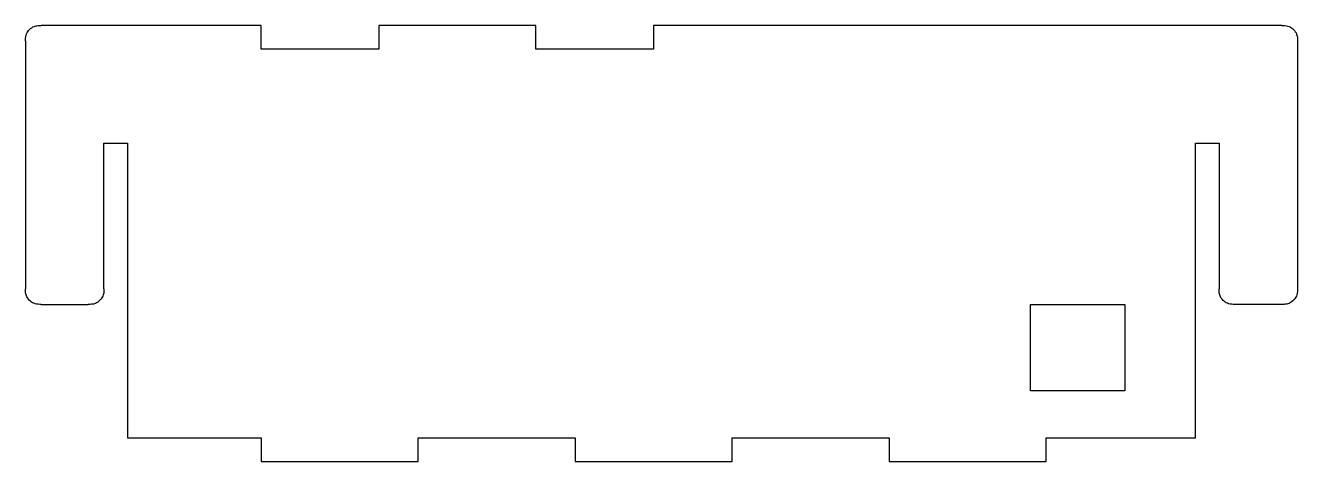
# Model space of a CAD drawing. Header units: millimetres. Extents: x -10 to 152, y 0 to 56.
import ezdxf

# ---------------------------------------------------------------- set-up
doc = ezdxf.new("R2010")
doc.units = ezdxf.units.MM

msp = doc.modelspace()

# ---------------------------------------------------------------- linework, layer by layer
for p, q in [((-10, 53.5), (-10, 22)), ((152, 53.5), (152, 22)), ((-8, 20), (-2, 20)), ((150, 20), (144, 20))]:
    msp.add_line(p, q)
for points in [[(150, 55.5), (70, 55.5), (70, 52.5), (55, 52.5), (55, 55.5), (35, 55.5), (35, 52.5), (20, 52.5), (20, 55.5), (-8, 55.5)], [(0, 22), (0, 40.5), (3, 40.5), (3, 3), (20, 3), (20, 0), (40, 0), (40, 3), (60, 3), (60, 0), (80, 0), (80, 3), (100, 3), (100, 0), (120, 0), (120, 3), (139, 3), (139, 40.5), (142, 40.5), (142, 22)]]:
    msp.add_lwpolyline(points)
msp.add_lwpolyline([(130, 20), (130, 9), (118, 9), (118, 20)], close=True)
for points in [[(-10, 53.5), (-10, 53.74), (-10, 54), (-9.85, 54.49), (-9.74, 54.69), (-9.46, 55.02), (-9.27, 55.19), (-8.86, 55.4), (-8.68, 55.45), (-8.35, 55.5), (-8.17, 55.5), (-8, 55.5)], [(150, 55.5), (150.24, 55.5), (150.5, 55.5), (150.99, 55.35), (151.19, 55.24), (151.52, 54.96), (151.69, 54.77), (151.9, 54.36), (151.95, 54.18), (152, 53.85), (152, 53.67), (152, 53.5)], [(-8, 20), (-8.24, 20), (-8.5, 20), (-8.99, 20.15), (-9.19, 20.26), (-9.52, 20.54), (-9.69, 20.73), (-9.9, 21.14), (-9.95, 21.32), (-10, 21.65), (-10, 21.83), (-10, 22)], [(0, 22), (0, 21.76), (0, 21.5), (-0.15, 21.01), (-0.26, 20.81), (-0.54, 20.48), (-0.73, 20.31), (-1.14, 20.1), (-1.32, 20.05), (-1.65, 20), (-1.83, 20), (-2, 20)], [(144, 20), (143.76, 20), (143.5, 20), (143.01, 20.15), (142.81, 20.26), (142.48, 20.54), (142.31, 20.73), (142.1, 21.14), (142.05, 21.32), (142, 21.65), (142, 21.83), (142, 22)], [(152, 22), (152, 21.76), (152, 21.5), (151.85, 21.01), (151.74, 20.81), (151.46, 20.48), (151.27, 20.31), (150.86, 20.1), (150.68, 20.05), (150.35, 20), (150.17, 20), (150, 20)]]:
    msp.add_open_spline(points, degree=3, knots=[0, 0, 0, 0, 0.0729016, 0.0729016, 0.1284561, 0.1284561, 0.1795688, 0.1795688, 0.2215881, 0.2215881, 0.2719873, 0.2719873, 0.2719873, 0.2719873])

doc.saveas('drawing.dxf')
